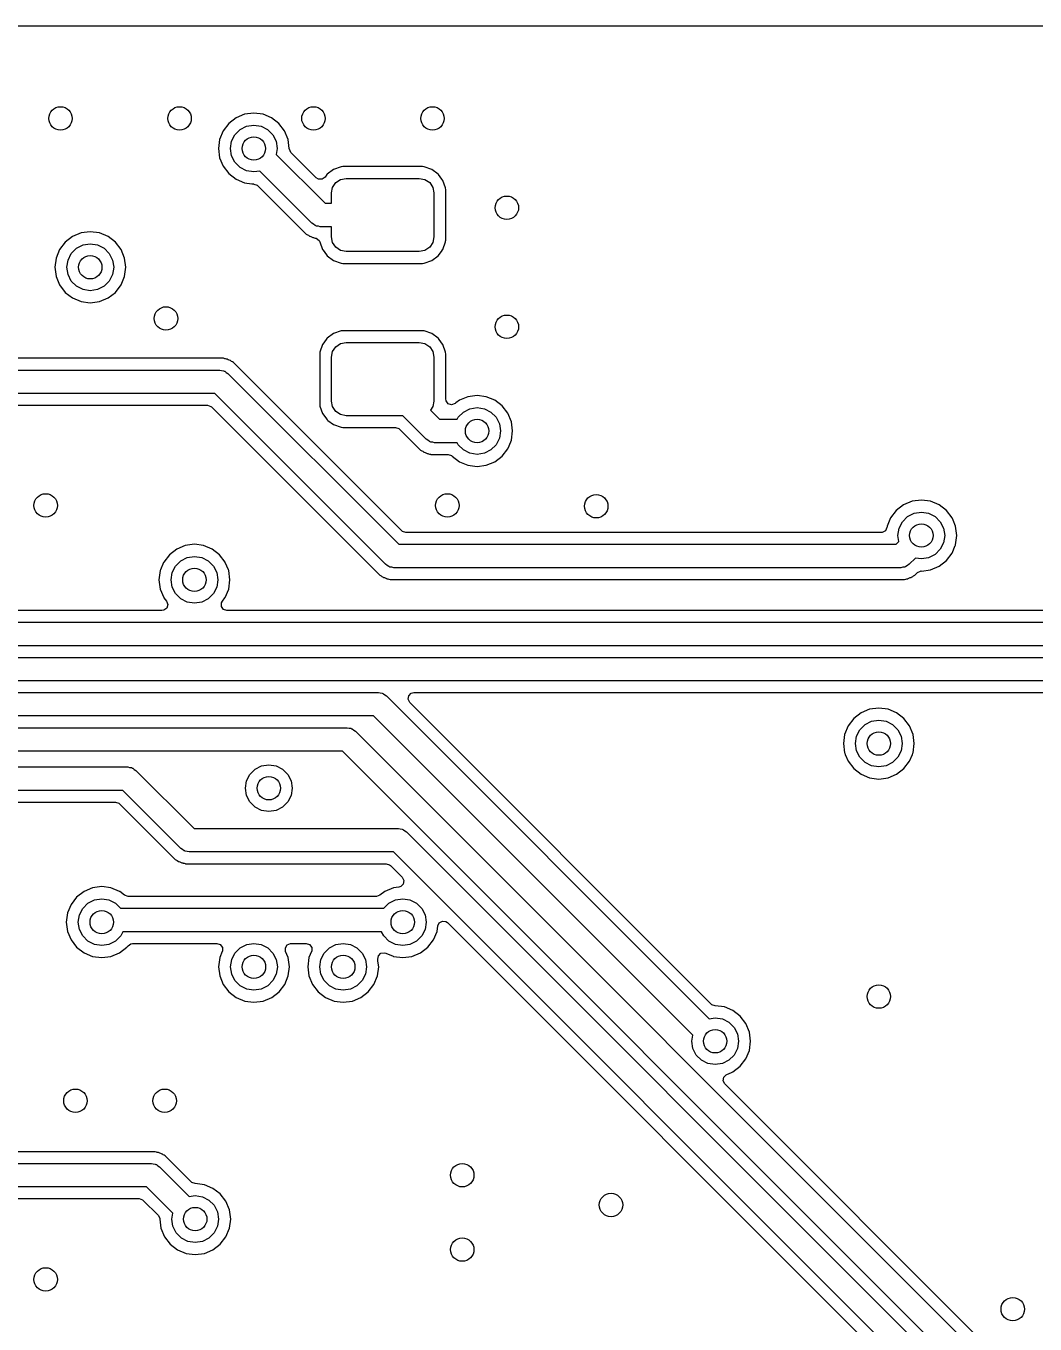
# Model space of a CAD drawing. Extents: x 3.91 to 7.47, y -4.88 to -2.92.
# Drawn here: x 6.375 to 7.054, y -3.788 to -2.915 of the extents above; entities that cross this region are included whole.
import ezdxf

# ---------------------------------------------------------------- set-up
doc = ezdxf.new("R2010")
doc.units = 0
doc.header["$MEASUREMENT"] = 0
doc.layers.add('BLACK', color=7, linetype='CONTINUOUS')

msp = doc.modelspace()

# ---------------------------------------------------------------- linework, layer by layer
at = {"layer": 'BLACK', "linetype": 'CONTINUOUS'}
for p, q in [((3.91047, -2.91541), (7.46688, -2.91541)), ((6.51173, -2.98089), (6.50795, -2.98583)), ((6.51667, -2.9771), (6.51173, -2.98089)), ((6.52242, -2.97472), (6.51667, -2.9771)), ((6.5286, -2.97391), (6.52242, -2.97472)), ((6.52373, -2.98278), (6.5286, -2.98201)), ((6.53477, -2.97472), (6.5286, -2.97391)), ((6.5286, -2.98201), (6.53346, -2.98278)), ((6.54052, -2.9771), (6.53477, -2.97472)), ((6.54546, -2.98089), (6.54052, -2.9771)), ((6.54925, -2.98583), (6.54546, -2.98089)), ((6.50795, -2.98583), (6.50556, -2.99158)), ((6.51362, -2.99289), (6.51586, -2.9885)), ((6.51586, -2.9885), (6.51934, -2.98501)), ((6.51934, -2.98501), (6.52373, -2.98278)), ((6.53346, -2.98278), (6.53785, -2.98501)), ((6.53785, -2.98501), (6.54134, -2.9885)), ((6.54134, -2.9885), (6.54357, -2.99289)), ((6.55163, -2.99158), (6.54925, -2.98583)), ((6.50556, -2.99158), (6.50475, -2.99775)), ((6.50475, -2.99775), (6.50556, -3.00392)), ((6.51285, -2.99775), (6.51362, -2.99289)), ((6.51362, -3.00262), (6.51285, -2.99775)), ((6.54357, -2.99289), (6.54434, -2.99775)), ((6.54434, -2.99775), (6.54371, -3.00173)), ((6.55244, -2.99775), (6.55163, -2.99158)), ((6.55243, -2.99787), (6.55244, -2.99775)), ((6.55246, -2.99826), (6.55243, -2.99787)), ((6.55355, -3.00041), (6.55246, -2.99826)), ((6.50556, -3.00392), (6.50795, -3.00968)), ((6.51586, -3.00701), (6.51362, -3.00262)), ((6.51934, -3.01049), (6.51586, -3.00701)), ((6.54371, -3.00173), (6.5765, -3.03452)), ((6.57054, -3.0174), (6.55355, -3.00041)), ((6.50795, -3.00968), (6.51173, -3.01461)), ((6.51173, -3.01461), (6.51667, -3.0184)), ((6.52373, -3.01273), (6.51934, -3.01049)), ((6.5286, -3.0135), (6.52373, -3.01273)), ((6.53258, -3.01287), (6.5286, -3.0135)), ((6.56767, -3.04797), (6.53258, -3.01287)), ((6.57207, -3.01834), (6.57054, -3.0174)), ((6.57644, -3.01696), (6.57448, -3.01836)), ((6.57775, -3.01519), (6.57644, -3.01696)), ((6.57792, -3.01495), (6.57775, -3.01519)), ((6.57775, -3.01519), (6.57775, -3.01519)), ((6.58221, -3.01178), (6.57792, -3.01495)), ((6.58724, -3.01002), (6.58221, -3.01178)), ((6.58748, -3.00999), (6.58724, -3.01002)), ((6.58839, -3.00991), (6.58748, -3.00999)), ((6.58748, -3.00999), (6.58748, -3.00999)), ((6.58848, -3.0099), (6.58839, -3.00991)), ((6.58839, -3.00991), (6.58839, -3.00991)), ((6.64194, -3.0099), (6.58848, -3.0099)), ((6.64203, -3.00991), (6.64194, -3.0099)), ((6.64294, -3.00999), (6.64203, -3.00991)), ((6.64203, -3.00991), (6.64203, -3.00991)), ((6.64318, -3.01002), (6.64294, -3.00999)), ((6.64294, -3.00999), (6.64294, -3.00999)), ((6.64821, -3.01178), (6.64318, -3.01002)), ((6.6525, -3.01495), (6.64821, -3.01178)), ((6.65267, -3.01519), (6.6525, -3.01495)), ((6.65501, -3.01834), (6.65267, -3.01519)), ((6.51667, -3.0184), (6.52242, -3.02079)), ((6.52242, -3.02079), (6.52723, -3.02142)), ((6.52723, -3.02142), (6.52834, -3.02157)), ((6.52834, -3.02157), (6.5286, -3.0216)), ((6.5286, -3.0216), (6.5286, -3.0216)), ((6.5286, -3.0216), (6.53079, -3.02231)), ((6.53079, -3.02231), (6.53125, -3.02271)), ((6.53125, -3.02271), (6.56386, -3.05531)), ((6.57448, -3.01836), (6.57207, -3.01834)), ((6.58076, -3.02763), (6.58151, -3.02387)), ((6.58151, -3.02387), (6.58364, -3.02068)), ((6.58364, -3.02068), (6.58684, -3.01854)), ((6.58684, -3.01854), (6.5906, -3.01779)), ((6.5906, -3.01779), (6.63982, -3.01779)), ((6.63982, -3.01779), (6.64358, -3.01854)), ((6.64358, -3.01854), (6.64678, -3.02068)), ((6.64678, -3.02068), (6.64891, -3.02387)), ((6.64891, -3.02387), (6.64966, -3.02763)), ((6.65567, -3.01924), (6.65501, -3.01834)), ((6.65744, -3.02427), (6.65567, -3.01924)), ((6.65755, -3.02552), (6.65744, -3.02427)), ((6.65755, -3.05928), (6.65755, -3.02552)), ((6.5765, -3.03452), (6.58076, -3.03452)), ((6.58076, -3.03452), (6.58076, -3.02763)), ((6.64966, -3.02763), (6.64966, -3.05716)), ((6.56879, -3.04867), (6.56767, -3.04797)), ((6.56981, -3.04949), (6.56879, -3.04867)), ((6.57026, -3.04959), (6.56981, -3.04949)), ((6.57064, -3.04983), (6.57026, -3.04959)), ((6.57195, -3.04998), (6.57064, -3.04983)), ((6.57323, -3.05027), (6.57195, -3.04998)), ((6.58076, -3.05027), (6.57323, -3.05027)), ((6.58076, -3.05716), (6.58076, -3.05027)), ((6.40181, -3.06066), (6.39802, -3.06559)), ((6.40675, -3.05687), (6.40181, -3.06066)), ((6.4125, -3.05448), (6.40675, -3.05687)), ((6.41867, -3.05367), (6.4125, -3.05448)), ((6.42485, -3.05448), (6.41867, -3.05367)), ((6.4306, -3.05687), (6.42485, -3.05448)), ((6.43554, -3.06066), (6.4306, -3.05687)), ((6.43933, -3.06559), (6.43554, -3.06066)), ((6.56386, -3.05531), (6.5647, -3.05575)), ((6.5647, -3.05575), (6.56523, -3.05606)), ((6.56523, -3.05606), (6.56599, -3.05662)), ((6.56599, -3.05662), (6.56629, -3.05672)), ((6.56629, -3.05672), (6.56629, -3.05672)), ((6.56629, -3.05672), (6.5669, -3.05692)), ((6.5669, -3.05692), (6.56746, -3.05715)), ((6.56746, -3.05715), (6.56831, -3.05758)), ((6.56831, -3.05758), (6.56861, -3.05763)), ((6.56861, -3.05763), (6.56925, -3.05773)), ((6.56925, -3.05773), (6.56984, -3.05787)), ((6.56984, -3.05787), (6.57051, -3.05809)), ((6.57051, -3.05809), (6.57246, -3.05951)), ((6.57246, -3.05951), (6.57292, -3.06054)), ((6.57292, -3.06054), (6.57299, -3.06052)), ((6.57299, -3.06052), (6.57475, -3.06556)), ((6.58151, -3.06093), (6.58076, -3.05716)), ((6.58364, -3.06412), (6.58151, -3.06093)), ((6.64891, -3.06093), (6.64678, -3.06412)), ((6.64966, -3.05716), (6.64891, -3.06093)), ((6.65567, -3.06556), (6.65744, -3.06052)), ((6.65744, -3.06052), (6.65748, -3.06001)), ((6.65748, -3.06001), (6.65754, -3.05937)), ((6.65754, -3.05937), (6.65755, -3.05928)), ((6.65754, -3.05937), (6.65754, -3.05937)), ((6.39802, -3.06559), (6.39564, -3.07135)), ((6.4037, -3.07265), (6.40593, -3.06826)), ((6.40593, -3.06826), (6.40942, -3.06478)), ((6.40942, -3.06478), (6.41381, -3.06254)), ((6.41381, -3.06254), (6.41867, -3.06177)), ((6.41867, -3.06177), (6.42354, -3.06254)), ((6.42354, -3.06254), (6.42793, -3.06478)), ((6.42793, -3.06478), (6.43142, -3.06826)), ((6.43142, -3.06826), (6.43365, -3.07265)), ((6.44171, -3.07135), (6.43933, -3.06559)), ((6.57475, -3.06556), (6.57493, -3.06579)), ((6.57493, -3.06579), (6.57493, -3.06579)), ((6.57493, -3.06579), (6.57577, -3.06693)), ((6.57577, -3.06693), (6.57792, -3.06985)), ((6.58684, -3.06626), (6.58364, -3.06412)), ((6.5906, -3.067), (6.58684, -3.06626)), ((6.63982, -3.067), (6.5906, -3.067)), ((6.64358, -3.06626), (6.63982, -3.067)), ((6.64678, -3.06412), (6.64358, -3.06626)), ((6.6525, -3.06985), (6.65465, -3.06693)), ((6.65465, -3.06693), (6.6555, -3.06579)), ((6.6555, -3.06579), (6.65567, -3.06556)), ((6.6555, -3.06579), (6.6555, -3.06579)), ((6.39564, -3.07135), (6.39483, -3.07752)), ((6.39483, -3.07752), (6.39564, -3.08369)), ((6.40293, -3.07752), (6.4037, -3.07265)), ((6.4037, -3.08238), (6.40293, -3.07752)), ((6.43365, -3.07265), (6.43442, -3.07752)), ((6.43442, -3.07752), (6.43365, -3.08238)), ((6.44252, -3.07752), (6.44171, -3.07135)), ((6.44171, -3.08369), (6.44252, -3.07752)), ((6.57792, -3.06985), (6.58221, -3.07301)), ((6.58221, -3.07301), (6.58724, -3.07478)), ((6.58724, -3.07478), (6.58748, -3.0748)), ((6.58748, -3.0748), (6.58748, -3.0748)), ((6.58748, -3.0748), (6.58839, -3.07489)), ((6.58839, -3.07489), (6.58839, -3.07489)), ((6.58839, -3.07489), (6.58848, -3.0749)), ((6.58848, -3.0749), (6.64194, -3.0749)), ((6.64194, -3.0749), (6.64203, -3.07489)), ((6.64203, -3.07489), (6.64294, -3.0748)), ((6.64203, -3.07489), (6.64203, -3.07489)), ((6.64294, -3.0748), (6.64318, -3.07478)), ((6.64294, -3.0748), (6.64294, -3.0748)), ((6.64318, -3.07478), (6.64821, -3.07301)), ((6.64821, -3.07301), (6.6525, -3.06985)), ((6.39564, -3.08369), (6.39802, -3.08944)), ((6.40593, -3.08677), (6.4037, -3.08238)), ((6.40942, -3.09026), (6.40593, -3.08677)), ((6.43142, -3.08677), (6.42793, -3.09026)), ((6.43365, -3.08238), (6.43142, -3.08677)), ((6.43933, -3.08944), (6.44171, -3.08369)), ((6.39802, -3.08944), (6.40181, -3.09438)), ((6.40181, -3.09438), (6.40675, -3.09817)), ((6.41381, -3.09249), (6.40942, -3.09026)), ((6.41867, -3.09326), (6.41381, -3.09249)), ((6.42354, -3.09249), (6.41867, -3.09326)), ((6.42793, -3.09026), (6.42354, -3.09249)), ((6.4306, -3.09817), (6.43554, -3.09438)), ((6.43554, -3.09438), (6.43933, -3.08944)), ((6.40675, -3.09817), (6.4125, -3.10055)), ((6.4125, -3.10055), (6.41867, -3.10136)), ((6.41867, -3.10136), (6.42485, -3.10055)), ((6.42485, -3.10055), (6.4306, -3.09817)), ((6.58221, -3.12202), (6.57792, -3.12519)), ((6.58724, -3.12025), (6.58221, -3.12202)), ((6.58748, -3.12023), (6.58724, -3.12025)), ((6.58839, -3.12014), (6.58748, -3.12023)), ((6.58748, -3.12023), (6.58748, -3.12023)), ((6.58848, -3.12013), (6.58839, -3.12014)), ((6.58839, -3.12014), (6.58839, -3.12014)), ((6.64194, -3.12013), (6.58848, -3.12013)), ((6.64203, -3.12014), (6.64194, -3.12013)), ((6.64294, -3.12023), (6.64203, -3.12014)), ((6.64203, -3.12014), (6.64203, -3.12014)), ((6.64318, -3.12025), (6.64294, -3.12023)), ((6.64294, -3.12023), (6.64294, -3.12023)), ((6.64821, -3.12202), (6.64318, -3.12025)), ((6.6525, -3.12519), (6.64821, -3.12202)), ((6.57475, -3.12948), (6.57299, -3.13451)), ((6.57563, -3.12829), (6.57475, -3.12948)), ((6.57775, -3.12542), (6.57563, -3.12829)), ((6.57792, -3.12519), (6.57775, -3.12542)), ((6.58364, -3.13091), (6.58684, -3.12878)), ((6.58684, -3.12878), (6.5906, -3.12803)), ((6.5906, -3.12803), (6.63982, -3.12803)), ((6.63982, -3.12803), (6.64358, -3.12878)), ((6.64358, -3.12878), (6.64678, -3.13091)), ((6.65267, -3.12542), (6.6525, -3.12519)), ((6.65479, -3.12829), (6.65267, -3.12542)), ((6.65567, -3.12948), (6.65479, -3.12829)), ((6.65744, -3.13451), (6.65567, -3.12948)), ((6.50813, -3.13871), (6.35798, -3.13871)), ((6.50904, -3.139), (6.50813, -3.13871)), ((6.50963, -3.13915), (6.50904, -3.139)), ((6.51027, -3.13925), (6.50963, -3.13915)), ((6.51057, -3.1393), (6.51027, -3.13925)), ((6.51027, -3.13925), (6.51027, -3.13925)), ((6.51142, -3.13973), (6.51057, -3.1393)), ((6.57288, -3.13559), (6.57287, -3.13575)), ((6.57287, -3.13575), (6.57287, -3.16952)), ((6.57296, -3.13475), (6.57288, -3.13559)), ((6.57299, -3.13451), (6.57296, -3.13475)), ((6.57296, -3.13475), (6.57296, -3.13475)), ((6.58076, -3.13787), (6.58151, -3.1341)), ((6.58076, -3.1674), (6.58076, -3.13787)), ((6.58151, -3.1341), (6.58364, -3.13091)), ((6.64678, -3.13091), (6.64891, -3.1341)), ((6.64891, -3.1341), (6.64966, -3.13787)), ((6.64966, -3.13787), (6.64966, -3.1674)), ((6.65746, -3.13475), (6.65744, -3.13451)), ((6.65754, -3.13559), (6.65746, -3.13475)), ((6.65746, -3.13475), (6.65746, -3.13475)), ((6.65755, -3.13575), (6.65754, -3.13559)), ((6.65755, -3.16602), (6.65755, -3.13575)), ((6.18341, -3.1466), (6.50565, -3.1466)), ((6.50565, -3.1466), (6.50693, -3.1469)), ((6.50693, -3.1469), (6.50824, -3.14705)), ((6.50824, -3.14705), (6.50862, -3.14729)), ((6.50862, -3.14729), (6.50906, -3.14739)), ((6.50906, -3.14739), (6.51009, -3.14821)), ((6.51009, -3.14821), (6.5112, -3.14891)), ((6.51198, -3.13996), (6.51142, -3.13973)), ((6.51288, -3.14025), (6.51198, -3.13996)), ((6.51313, -3.14043), (6.51288, -3.14025)), ((6.51365, -3.14081), (6.51313, -3.14043)), ((6.51417, -3.14113), (6.51365, -3.14081)), ((6.51502, -3.14156), (6.51417, -3.14113)), ((6.51591, -3.14245), (6.51502, -3.14156)), ((6.62808, -3.25462), (6.51591, -3.14245)), ((6.51591, -3.14245), (6.51591, -3.14245)), ((6.5112, -3.14891), (6.62595, -3.26366)), ((6.50238, -3.16235), (6.18014, -3.16235)), ((6.61712, -3.2771), (6.50238, -3.16235)), ((6.6725, -3.16448), (6.66675, -3.16687)), ((6.67867, -3.16367), (6.6725, -3.16448)), ((6.68485, -3.16448), (6.67867, -3.16367)), ((6.6906, -3.16687), (6.68485, -3.16448)), ((6.17765, -3.17025), (6.49749, -3.17025)), ((6.49749, -3.17025), (6.49978, -3.17099)), ((6.49978, -3.17099), (6.50025, -3.17139)), ((6.50025, -3.17139), (6.61242, -3.28356)), ((6.57287, -3.16952), (6.57288, -3.16961)), ((6.57288, -3.16961), (6.57288, -3.16961)), ((6.57288, -3.16961), (6.57296, -3.17045)), ((6.57296, -3.17045), (6.57299, -3.17076)), ((6.57299, -3.17076), (6.57475, -3.17579)), ((6.58151, -3.17117), (6.58076, -3.1674)), ((6.58364, -3.17436), (6.58151, -3.17117)), ((6.58684, -3.17649), (6.58364, -3.17436)), ((6.64891, -3.17117), (6.64729, -3.17358)), ((6.64729, -3.17358), (6.65335, -3.17964)), ((6.64966, -3.1674), (6.64891, -3.17117)), ((6.65778, -3.16732), (6.65755, -3.16602)), ((6.65924, -3.16923), (6.65778, -3.16732)), ((6.66155, -3.16992), (6.65924, -3.16923)), ((6.66382, -3.16911), (6.66155, -3.16992)), ((6.66436, -3.1687), (6.66382, -3.16911)), ((6.66675, -3.16687), (6.66436, -3.1687)), ((6.66942, -3.17478), (6.67381, -3.17254)), ((6.67381, -3.17254), (6.67867, -3.17177)), ((6.67867, -3.17177), (6.68354, -3.17254)), ((6.68354, -3.17254), (6.68793, -3.17478)), ((6.69554, -3.17066), (6.6906, -3.16687)), ((6.69933, -3.17559), (6.69554, -3.17066)), ((6.57475, -3.17579), (6.57493, -3.17603)), ((6.57493, -3.17603), (6.57493, -3.17603)), ((6.57493, -3.17603), (6.57745, -3.17944)), ((6.57745, -3.17944), (6.57792, -3.18008)), ((6.57792, -3.18008), (6.57816, -3.18025)), ((6.57816, -3.18025), (6.5784, -3.18044)), ((6.5784, -3.18044), (6.58221, -3.18325)), ((6.5906, -3.17724), (6.58684, -3.17649)), ((6.62868, -3.17724), (6.5906, -3.17724)), ((6.64452, -3.19308), (6.62868, -3.17724)), ((6.65335, -3.17964), (6.66523, -3.17964)), ((6.66523, -3.17964), (6.66593, -3.17826)), ((6.66593, -3.17826), (6.66942, -3.17478)), ((6.68793, -3.17478), (6.69142, -3.17826)), ((6.69142, -3.17826), (6.69365, -3.18265)), ((6.69365, -3.18265), (6.69442, -3.18752)), ((6.70171, -3.18135), (6.69933, -3.17559)), ((6.70252, -3.18752), (6.70171, -3.18135)), ((6.58221, -3.18325), (6.58724, -3.18502)), ((6.58724, -3.18502), (6.58748, -3.18504)), ((6.58748, -3.18504), (6.58748, -3.18504)), ((6.58748, -3.18504), (6.58839, -3.18513)), ((6.58839, -3.18513), (6.58839, -3.18513)), ((6.58839, -3.18513), (6.58848, -3.18513)), ((6.58848, -3.18513), (6.6238, -3.18513)), ((6.6238, -3.18513), (6.62609, -3.18588)), ((6.62609, -3.18588), (6.62655, -3.18628)), ((6.62655, -3.18628), (6.64071, -3.20043)), ((6.69442, -3.18752), (6.69365, -3.19238)), ((6.70171, -3.19369), (6.70252, -3.18752)), ((6.64071, -3.20043), (6.64155, -3.20086)), ((6.64564, -3.19378), (6.64452, -3.19308)), ((6.64667, -3.19461), (6.64564, -3.19378)), ((6.64711, -3.19471), (6.64667, -3.19461)), ((6.64749, -3.19495), (6.64711, -3.19471)), ((6.6488, -3.1951), (6.64749, -3.19495)), ((6.65008, -3.19539), (6.6488, -3.1951)), ((6.66523, -3.19539), (6.65008, -3.19539)), ((6.66593, -3.19677), (6.66523, -3.19539)), ((6.66942, -3.20026), (6.66593, -3.19677)), ((6.67381, -3.20249), (6.66942, -3.20026)), ((6.68793, -3.20026), (6.68354, -3.20249)), ((6.69142, -3.19677), (6.68793, -3.20026)), ((6.69365, -3.19238), (6.69142, -3.19677)), ((6.69554, -3.20438), (6.69933, -3.19944)), ((6.69933, -3.19944), (6.70012, -3.19752)), ((6.70012, -3.19752), (6.70171, -3.19369)), ((6.64155, -3.20086), (6.64208, -3.20118)), ((6.64208, -3.20118), (6.64284, -3.20174)), ((6.64284, -3.20174), (6.64314, -3.20184)), ((6.64314, -3.20184), (6.64314, -3.20184)), ((6.64314, -3.20184), (6.64375, -3.20203)), ((6.64375, -3.20203), (6.64431, -3.20227)), ((6.64431, -3.20227), (6.64516, -3.2027)), ((6.64516, -3.2027), (6.64546, -3.20275)), ((6.64546, -3.20275), (6.6461, -3.20285)), ((6.6461, -3.20285), (6.64669, -3.20299)), ((6.64669, -3.20299), (6.6473, -3.20319)), ((6.6473, -3.20319), (6.6473, -3.20319)), ((6.6473, -3.20319), (6.64759, -3.20328)), ((6.64759, -3.20328), (6.64885, -3.20328)), ((6.64885, -3.20328), (6.64885, -3.20328)), ((6.64885, -3.20328), (6.65915, -3.20328)), ((6.65915, -3.20328), (6.66144, -3.20403)), ((6.66144, -3.20403), (6.66174, -3.20428)), ((6.66174, -3.20428), (6.66181, -3.20438)), ((6.66181, -3.20438), (6.66675, -3.20817)), ((6.66675, -3.20817), (6.6725, -3.21055)), ((6.67867, -3.20326), (6.67381, -3.20249)), ((6.68354, -3.20249), (6.67867, -3.20326)), ((6.68485, -3.21055), (6.6906, -3.20817)), ((6.6906, -3.20817), (6.69554, -3.20438)), ((6.6725, -3.21055), (6.67867, -3.21136)), ((6.67867, -3.21136), (6.68485, -3.21055)), ((6.97109, -3.23472), (6.96533, -3.2371)), ((6.97726, -3.23391), (6.97109, -3.23472)), ((6.98343, -3.23472), (6.97726, -3.23391)), ((6.98918, -3.2371), (6.98343, -3.23472)), ((6.9604, -3.24089), (6.95661, -3.24583)), ((6.96533, -3.2371), (6.9604, -3.24089)), ((6.968, -3.24501), (6.97239, -3.24278)), ((6.97239, -3.24278), (6.97726, -3.242)), ((6.97726, -3.242), (6.98212, -3.24278)), ((6.98212, -3.24278), (6.98651, -3.24501)), ((6.99412, -3.24089), (6.98918, -3.2371)), ((6.99791, -3.24583), (6.99412, -3.24089)), ((6.95412, -3.25238), (6.95308, -3.25455)), ((6.95419, -3.25183), (6.95412, -3.25238)), ((6.95422, -3.25158), (6.95419, -3.25183)), ((6.95661, -3.24583), (6.95422, -3.25158)), ((6.96151, -3.25775), (6.96228, -3.25289)), ((6.96228, -3.25289), (6.96452, -3.2485)), ((6.96452, -3.2485), (6.968, -3.24501)), ((6.98651, -3.24501), (6.99, -3.2485)), ((6.99, -3.2485), (6.99223, -3.25289)), ((6.99223, -3.25289), (6.99301, -3.25775)), ((6.99861, -3.24752), (6.99791, -3.24583)), ((7.00029, -3.25158), (6.99861, -3.24752)), ((7.0011, -3.25775), (7.00029, -3.25158)), ((6.62855, -3.25502), (6.62808, -3.25462)), ((6.63084, -3.25576), (6.62855, -3.25502)), ((6.95026, -3.25576), (6.63084, -3.25576)), ((6.95097, -3.2557), (6.95026, -3.25576)), ((6.95308, -3.25455), (6.95097, -3.2557)), ((6.96214, -3.26173), (6.96151, -3.25775)), ((6.99301, -3.25775), (6.99223, -3.26262)), ((7.00029, -3.26392), (7.0011, -3.25775)), ((6.47675, -3.26687), (6.47181, -3.27066)), ((6.4825, -3.26448), (6.47675, -3.26687)), ((6.48867, -3.26367), (6.4825, -3.26448)), ((6.49485, -3.26448), (6.48867, -3.26367)), ((6.5006, -3.26687), (6.49485, -3.26448)), ((6.50554, -3.27066), (6.5006, -3.26687)), ((6.62595, -3.26366), (6.96022, -3.26366)), ((6.96022, -3.26366), (6.96214, -3.26173)), ((6.99, -3.26701), (6.98651, -3.27049)), ((6.99223, -3.26262), (6.99, -3.26701)), ((6.99412, -3.27461), (6.99791, -3.26968)), ((6.99791, -3.26968), (7.00006, -3.26448)), ((7.00006, -3.26448), (7.00019, -3.26416)), ((7.00019, -3.26416), (7.00029, -3.26392)), ((6.46793, -3.27583), (6.46586, -3.28082)), ((6.46802, -3.27559), (6.46793, -3.27583)), ((6.47181, -3.27066), (6.46802, -3.27559)), ((6.4737, -3.28265), (6.47593, -3.27826)), ((6.47593, -3.27826), (6.47942, -3.27478)), ((6.47942, -3.27478), (6.48381, -3.27254)), ((6.48381, -3.27254), (6.48867, -3.27177)), ((6.48867, -3.27177), (6.49354, -3.27254)), ((6.49354, -3.27254), (6.49793, -3.27478)), ((6.49793, -3.27478), (6.50142, -3.27826)), ((6.50142, -3.27826), (6.50365, -3.28265)), ((6.50933, -3.27559), (6.50554, -3.27066)), ((6.50942, -3.27583), (6.50933, -3.27559)), ((6.51149, -3.28082), (6.50942, -3.27583)), ((6.61824, -3.2778), (6.61712, -3.2771)), ((6.61926, -3.27862), (6.61824, -3.2778)), ((6.6197, -3.27872), (6.61926, -3.27862)), ((6.62009, -3.27896), (6.6197, -3.27872)), ((6.62139, -3.27911), (6.62009, -3.27896)), ((6.62268, -3.27941), (6.62139, -3.27911)), ((6.96476, -3.27911), (6.96348, -3.27941)), ((6.96607, -3.27897), (6.96476, -3.27911)), ((6.96645, -3.27873), (6.96607, -3.27897)), ((6.96689, -3.27863), (6.96645, -3.27873)), ((6.96792, -3.27781), (6.96689, -3.27863)), ((6.96904, -3.27711), (6.96792, -3.27781)), ((6.97328, -3.27287), (6.96904, -3.27711)), ((6.97726, -3.2735), (6.97328, -3.27287)), ((6.98212, -3.27273), (6.97726, -3.2735)), ((6.98651, -3.27049), (6.98212, -3.27273)), ((6.98343, -3.28079), (6.98918, -3.2784)), ((6.98918, -3.2784), (6.99412, -3.27461)), ((6.46564, -3.28135), (6.46483, -3.28752)), ((6.46483, -3.28752), (6.46564, -3.29369)), ((6.46586, -3.28082), (6.46564, -3.28135)), ((6.47293, -3.28752), (6.4737, -3.28265)), ((6.4737, -3.29238), (6.47293, -3.28752)), ((6.50365, -3.28265), (6.50442, -3.28752)), ((6.50442, -3.28752), (6.50365, -3.29238)), ((6.51171, -3.28135), (6.51149, -3.28082)), ((6.51252, -3.28752), (6.51171, -3.28135)), ((6.51171, -3.29369), (6.51252, -3.28752)), ((6.61242, -3.28356), (6.61242, -3.28356)), ((6.61242, -3.28356), (6.61331, -3.28445)), ((6.61331, -3.28445), (6.61415, -3.28488)), ((6.61415, -3.28488), (6.61467, -3.2852)), ((6.61467, -3.2852), (6.61544, -3.28576)), ((6.61544, -3.28576), (6.61573, -3.28585)), ((6.61573, -3.28585), (6.61635, -3.28605)), ((6.61635, -3.28605), (6.61691, -3.28628)), ((6.61691, -3.28628), (6.61776, -3.28672)), ((6.61776, -3.28672), (6.61806, -3.28676)), ((6.61806, -3.28676), (6.61806, -3.28676)), ((6.61806, -3.28676), (6.6187, -3.28686)), ((6.6187, -3.28686), (6.61929, -3.28701)), ((6.61929, -3.28701), (6.62019, -3.2873)), ((6.62019, -3.2873), (6.96598, -3.2873)), ((6.96348, -3.27941), (6.62268, -3.27941)), ((6.96598, -3.2873), (6.96688, -3.28701)), ((6.96688, -3.28701), (6.96747, -3.28686)), ((6.96747, -3.28686), (6.96811, -3.28676)), ((6.96811, -3.28676), (6.96841, -3.28672)), ((6.96811, -3.28676), (6.96811, -3.28676)), ((6.96841, -3.28672), (6.96926, -3.28628)), ((6.96926, -3.28628), (6.96982, -3.28605)), ((6.96982, -3.28605), (6.97043, -3.28585)), ((6.97043, -3.28585), (6.97073, -3.28576)), ((6.97073, -3.28576), (6.97149, -3.2852)), ((6.97149, -3.2852), (6.97202, -3.28488)), ((6.97202, -3.28488), (6.97286, -3.28445)), ((6.97286, -3.28445), (6.97375, -3.28356)), ((6.97375, -3.28356), (6.9746, -3.28271)), ((6.97375, -3.28356), (6.97375, -3.28356)), ((6.9746, -3.28271), (6.97675, -3.28161)), ((6.97675, -3.28161), (6.97714, -3.28158)), ((6.97714, -3.28158), (6.97726, -3.2816)), ((6.97726, -3.2816), (6.98343, -3.28079)), ((6.46564, -3.29369), (6.46802, -3.29944)), ((6.47593, -3.29677), (6.4737, -3.29238)), ((6.50365, -3.29238), (6.50142, -3.29677)), ((6.50933, -3.29944), (6.51171, -3.29369)), ((6.46802, -3.29944), (6.46818, -3.29964)), ((6.46818, -3.29964), (6.46989, -3.30188)), ((6.46989, -3.30188), (6.4707, -3.30415)), ((6.4707, -3.30415), (6.47001, -3.30646)), ((6.47942, -3.30026), (6.47593, -3.29677)), ((6.48381, -3.30249), (6.47942, -3.30026)), ((6.48867, -3.30326), (6.48381, -3.30249)), ((6.49354, -3.30249), (6.48867, -3.30326)), ((6.49793, -3.30026), (6.49354, -3.30249)), ((6.50142, -3.29677), (6.49793, -3.30026)), ((6.50684, -3.30304), (6.50746, -3.30188)), ((6.50684, -3.30545), (6.50684, -3.30304)), ((6.50746, -3.30188), (6.50917, -3.29964)), ((6.50917, -3.29964), (6.50933, -3.29944)), ((6.4668, -3.30815), (6.00322, -3.30815)), ((6.4681, -3.30792), (6.4668, -3.30815)), ((6.47001, -3.30646), (6.4681, -3.30792)), ((6.50826, -3.3074), (6.50684, -3.30545)), ((6.51055, -3.30815), (6.50826, -3.3074)), ((7.10757, -3.30815), (6.51055, -3.30815)), ((5.99833, -3.31604), (7.10509, -3.31604)), ((5.74194, -3.33964), (7.06985, -3.33964)), ((7.10181, -3.33179), (5.99506, -3.33179)), ((7.06657, -3.35539), (5.73866, -3.35539)), ((5.98507, -3.36325), (6.61229, -3.36325)), ((6.61229, -3.36325), (6.61357, -3.36354)), ((6.61357, -3.36354), (6.61488, -3.36369)), ((6.61488, -3.36369), (6.61526, -3.36393)), ((6.61526, -3.36393), (6.61571, -3.36403)), ((6.61571, -3.36403), (6.61673, -3.36485)), ((6.61673, -3.36485), (6.61785, -3.36555)), ((6.61785, -3.36555), (6.83469, -3.5824)), ((6.6323, -3.36779), (6.63268, -3.36541)), ((6.63268, -3.36541), (6.63438, -3.36371)), ((6.63438, -3.36371), (6.63615, -3.36328)), ((6.63615, -3.36328), (7.06169, -3.36328)), ((6.6334, -3.36994), (6.6323, -3.36779)), ((6.83602, -3.57256), (6.6334, -3.36994)), ((6.9425, -3.37448), (6.93675, -3.37687)), ((6.94867, -3.37367), (6.9425, -3.37448)), ((6.95485, -3.37448), (6.94867, -3.37367)), ((6.9606, -3.37687), (6.95485, -3.37448)), ((6.60902, -3.37899), (5.98833, -3.37899)), ((6.82356, -3.59353), (6.60902, -3.37899)), ((6.93181, -3.38066), (6.92802, -3.38559)), ((6.93675, -3.37687), (6.93181, -3.38066)), ((6.93942, -3.38478), (6.94381, -3.38254)), ((6.94381, -3.38254), (6.94867, -3.38177)), ((6.94867, -3.38177), (6.95354, -3.38254)), ((6.95354, -3.38254), (6.95793, -3.38478)), ((6.96554, -3.38066), (6.9606, -3.37687)), ((6.96933, -3.38559), (6.96554, -3.38066)), ((6.01147, -3.38685), (6.59138, -3.38685)), ((6.59138, -3.38685), (6.59266, -3.38714)), ((6.59266, -3.38714), (6.59397, -3.38729)), ((6.59397, -3.38729), (6.59435, -3.38753)), ((6.59435, -3.38753), (6.59479, -3.38763)), ((6.59479, -3.38763), (6.59582, -3.38846)), ((6.59582, -3.38846), (6.59693, -3.38916)), ((6.59693, -3.38916), (7.03739, -3.82961)), ((6.92564, -3.39135), (6.92483, -3.39752)), ((6.92802, -3.38559), (6.92564, -3.39135)), ((6.9337, -3.39265), (6.93593, -3.38826)), ((6.93593, -3.38826), (6.93942, -3.38478)), ((6.95793, -3.38478), (6.96142, -3.38826)), ((6.96142, -3.38826), (6.96365, -3.39265)), ((6.97171, -3.39135), (6.96933, -3.38559)), ((6.97252, -3.39752), (6.97171, -3.39135)), ((6.92483, -3.39752), (6.92564, -3.40369)), ((6.93293, -3.39752), (6.9337, -3.39265)), ((6.9337, -3.40238), (6.93293, -3.39752)), ((6.96365, -3.39265), (6.96442, -3.39752)), ((6.96442, -3.39752), (6.96365, -3.40238)), ((6.97171, -3.40369), (6.97252, -3.39752)), ((6.5881, -3.4026), (6.01473, -3.4026)), ((7.02394, -3.83843), (6.5881, -3.4026)), ((6.92564, -3.40369), (6.92574, -3.40392)), ((6.92574, -3.40392), (6.9261, -3.4048)), ((6.9261, -3.4048), (6.92802, -3.40944)), ((6.92802, -3.40944), (6.93181, -3.41438)), ((6.93593, -3.40677), (6.9337, -3.40238)), ((6.93942, -3.41026), (6.93593, -3.40677)), ((6.96142, -3.40677), (6.95793, -3.41026)), ((6.96365, -3.40238), (6.96142, -3.40677)), ((6.96554, -3.41438), (6.96933, -3.40944)), ((6.96933, -3.40944), (6.97125, -3.4048)), ((6.97125, -3.4048), (6.97161, -3.40392)), ((6.97161, -3.40392), (6.97171, -3.40369)), ((6.02647, -3.41326), (6.44381, -3.41326)), ((6.44381, -3.41326), (6.44509, -3.41356)), ((6.44509, -3.41356), (6.4464, -3.41371)), ((6.4464, -3.41371), (6.44678, -3.41395)), ((6.44678, -3.41395), (6.44722, -3.41405)), ((6.44722, -3.41405), (6.44825, -3.41487)), ((6.44825, -3.41487), (6.44936, -3.41557)), ((6.44936, -3.41557), (6.48839, -3.4546)), ((6.5237, -3.42265), (6.52593, -3.41826)), ((6.52593, -3.41826), (6.52942, -3.41478)), ((6.52942, -3.41478), (6.53381, -3.41254)), ((6.53381, -3.41254), (6.53867, -3.41177)), ((6.53867, -3.41177), (6.54354, -3.41254)), ((6.54354, -3.41254), (6.54793, -3.41478)), ((6.54793, -3.41478), (6.55142, -3.41826)), ((6.55142, -3.41826), (6.55365, -3.42265)), ((6.93181, -3.41438), (6.93675, -3.41817)), ((6.93675, -3.41817), (6.9425, -3.42055)), ((6.94381, -3.41249), (6.93942, -3.41026)), ((6.94867, -3.41326), (6.94381, -3.41249)), ((6.95354, -3.41249), (6.94867, -3.41326)), ((6.95793, -3.41026), (6.95354, -3.41249)), ((6.95485, -3.42055), (6.9606, -3.41817)), ((6.9606, -3.41817), (6.96554, -3.41438)), ((6.52293, -3.42752), (6.5237, -3.42265)), ((6.55365, -3.42265), (6.55442, -3.42752)), ((6.9425, -3.42055), (6.94867, -3.42136)), ((6.94867, -3.42136), (6.95485, -3.42055)), ((6.44053, -3.42901), (6.02973, -3.42901)), ((6.47956, -3.46805), (6.44053, -3.42901)), ((6.5237, -3.43238), (6.52293, -3.42752)), ((6.52593, -3.43677), (6.5237, -3.43238)), ((6.55365, -3.43238), (6.55142, -3.43677)), ((6.55442, -3.42752), (6.55365, -3.43238)), ((6.03462, -3.43691), (6.43565, -3.43691)), ((6.43565, -3.43691), (6.43794, -3.43765)), ((6.43794, -3.43765), (6.4384, -3.43805)), ((6.4384, -3.43805), (6.45541, -3.45506)), ((6.52942, -3.44026), (6.52593, -3.43677)), ((6.53381, -3.44249), (6.52942, -3.44026)), ((6.53867, -3.44326), (6.53381, -3.44249)), ((6.54354, -3.44249), (6.53867, -3.44326)), ((6.54793, -3.44026), (6.54354, -3.44249)), ((6.55142, -3.43677), (6.54793, -3.44026)), ((6.45541, -3.45506), (6.47575, -3.47539)), ((6.48839, -3.4546), (6.62575, -3.4546)), ((6.62575, -3.4546), (6.62704, -3.4549)), ((6.62704, -3.4549), (6.62834, -3.45505)), ((6.62834, -3.45505), (6.62873, -3.45529)), ((6.62873, -3.45529), (6.62917, -3.45539)), ((6.62917, -3.45539), (6.63019, -3.45621)), ((6.63019, -3.45621), (6.63131, -3.45691)), ((6.63131, -3.45691), (6.99722, -3.82282)), ((6.48068, -3.46875), (6.47956, -3.46805)), ((6.4817, -3.46957), (6.48068, -3.46875)), ((6.48215, -3.46967), (6.4817, -3.46957)), ((6.48253, -3.46991), (6.48215, -3.46967)), ((6.48384, -3.47006), (6.48253, -3.46991)), ((6.48512, -3.47035), (6.48384, -3.47006)), ((6.62248, -3.47035), (6.48512, -3.47035)), ((6.98377, -3.83164), (6.62248, -3.47035)), ((6.47575, -3.47539), (6.47659, -3.47582)), ((6.47659, -3.47582), (6.47712, -3.47614)), ((6.47712, -3.47614), (6.47788, -3.4767)), ((6.47788, -3.4767), (6.47818, -3.4768)), ((6.47818, -3.4768), (6.47818, -3.4768)), ((6.47818, -3.4768), (6.47879, -3.477)), ((6.47879, -3.477), (6.47935, -3.47723)), ((6.47935, -3.47723), (6.4802, -3.47766)), ((6.4802, -3.47766), (6.48089, -3.47777)), ((6.48089, -3.47777), (6.48114, -3.47781)), ((6.48114, -3.47781), (6.48173, -3.47795)), ((6.48173, -3.47795), (6.48234, -3.47815)), ((6.48234, -3.47815), (6.48234, -3.47815)), ((6.48234, -3.47815), (6.48263, -3.47825)), ((6.48263, -3.47825), (6.48389, -3.47825)), ((6.48389, -3.47825), (6.48389, -3.47825)), ((6.48389, -3.47825), (6.61759, -3.47825)), ((6.61759, -3.47825), (6.61989, -3.47899)), ((6.61989, -3.47899), (6.62035, -3.47939)), ((6.62035, -3.47939), (6.62835, -3.48739)), ((6.62835, -3.48739), (6.62945, -3.48954)), ((6.41445, -3.49687), (6.40951, -3.50066)), ((6.4202, -3.49448), (6.41445, -3.49687)), ((6.42637, -3.49367), (6.4202, -3.49448)), ((6.43254, -3.49448), (6.42637, -3.49367)), ((6.43829, -3.49687), (6.43254, -3.49448)), ((6.4385, -3.49702), (6.43829, -3.49687)), ((6.44168, -3.49947), (6.4385, -3.49702)), ((6.61655, -3.49702), (6.61336, -3.49947)), ((6.61675, -3.49687), (6.61655, -3.49702)), ((6.6225, -3.49448), (6.61675, -3.49687)), ((6.62611, -3.49401), (6.6225, -3.49448)), ((6.62737, -3.49362), (6.62611, -3.49401)), ((6.62907, -3.49191), (6.62737, -3.49362)), ((6.62945, -3.48954), (6.62907, -3.49191)), ((6.40572, -3.50559), (6.40334, -3.51135)), ((6.40951, -3.50066), (6.40572, -3.50559)), ((6.41363, -3.50826), (6.41712, -3.50478)), ((6.41712, -3.50478), (6.42151, -3.50254)), ((6.42151, -3.50254), (6.42637, -3.50177)), ((6.42637, -3.50177), (6.43124, -3.50254)), ((6.43124, -3.50254), (6.43563, -3.50478)), ((6.43563, -3.50478), (6.43902, -3.50817)), ((6.44406, -3.50027), (6.44168, -3.49947)), ((6.61099, -3.50027), (6.44406, -3.50027)), ((6.61336, -3.49947), (6.61099, -3.50027)), ((6.61603, -3.50817), (6.61942, -3.50478)), ((6.61942, -3.50478), (6.62381, -3.50254)), ((6.62381, -3.50254), (6.62867, -3.50177)), ((6.62867, -3.50177), (6.63354, -3.50254)), ((6.63354, -3.50254), (6.63793, -3.50478)), ((6.63793, -3.50478), (6.64142, -3.50826)), ((6.40334, -3.51135), (6.40253, -3.51752)), ((6.41062, -3.51752), (6.41139, -3.51265)), ((6.41139, -3.51265), (6.41363, -3.50826)), ((6.43902, -3.50817), (6.61603, -3.50817)), ((6.64142, -3.50826), (6.64365, -3.51265)), ((6.64365, -3.51265), (6.64442, -3.51752)), ((6.40253, -3.51752), (6.40334, -3.52369)), ((6.41139, -3.52238), (6.41062, -3.51752)), ((6.41363, -3.52677), (6.41139, -3.52238)), ((6.64365, -3.52238), (6.64142, -3.52677)), ((6.64442, -3.51752), (6.64365, -3.52238)), ((6.65171, -3.52369), (6.65218, -3.52009)), ((6.65218, -3.52009), (6.65322, -3.51791)), ((6.65322, -3.51791), (6.65534, -3.51676)), ((6.65534, -3.51676), (6.65772, -3.51708)), ((6.65772, -3.51708), (6.6588, -3.51784)), ((6.6588, -3.51784), (6.97473, -3.83377)), ((6.40334, -3.52369), (6.40572, -3.52944)), ((6.40572, -3.52944), (6.40951, -3.53438)), ((6.41712, -3.53026), (6.41363, -3.52677)), ((6.42151, -3.53249), (6.41712, -3.53026)), ((6.43563, -3.53026), (6.43124, -3.53249)), ((6.43911, -3.52677), (6.43563, -3.53026)), ((6.44057, -3.52391), (6.43911, -3.52677)), ((6.61448, -3.52391), (6.44057, -3.52391)), ((6.44404, -3.53333), (6.44602, -3.53197)), ((6.44602, -3.53197), (6.44713, -3.53181)), ((6.44713, -3.53181), (6.50376, -3.53181)), ((6.50376, -3.53181), (6.50605, -3.53255)), ((6.52381, -3.53254), (6.52867, -3.53177)), ((6.52867, -3.53177), (6.53354, -3.53254)), ((6.55106, -3.53274), (6.55328, -3.53182)), ((6.55328, -3.53182), (6.55359, -3.53181)), ((6.55359, -3.53181), (6.56376, -3.53181)), ((6.56376, -3.53181), (6.56605, -3.53255)), ((6.58381, -3.53254), (6.58867, -3.53177)), ((6.58867, -3.53177), (6.59354, -3.53254)), ((6.61593, -3.52677), (6.61448, -3.52391)), ((6.61942, -3.53026), (6.61593, -3.52677)), ((6.62381, -3.53249), (6.61942, -3.53026)), ((6.63793, -3.53026), (6.63354, -3.53249)), ((6.64142, -3.52677), (6.63793, -3.53026)), ((6.64554, -3.53438), (6.64933, -3.52944)), ((6.64933, -3.52944), (6.65171, -3.52369)), ((6.40951, -3.53438), (6.41445, -3.53817)), ((6.41445, -3.53817), (6.4202, -3.54055)), ((6.4202, -3.54055), (6.42637, -3.54136)), ((6.42637, -3.53326), (6.42151, -3.53249)), ((6.43124, -3.53249), (6.42637, -3.53326)), ((6.42637, -3.54136), (6.43254, -3.54055)), ((6.43254, -3.54055), (6.43829, -3.53817)), ((6.43829, -3.53817), (6.44323, -3.53438)), ((6.44323, -3.53438), (6.44404, -3.53333)), ((6.50736, -3.5372), (6.50564, -3.54135)), ((6.50605, -3.53255), (6.50747, -3.5345)), ((6.50747, -3.53691), (6.50736, -3.5372)), ((6.50747, -3.5345), (6.50747, -3.53691)), ((6.5137, -3.54265), (6.51593, -3.53826)), ((6.51593, -3.53826), (6.51942, -3.53478)), ((6.51942, -3.53478), (6.52381, -3.53254)), ((6.53354, -3.53254), (6.53793, -3.53478)), ((6.53793, -3.53478), (6.54142, -3.53826)), ((6.54142, -3.53826), (6.54365, -3.54265)), ((6.5498, -3.5348), (6.55106, -3.53274)), ((6.54999, -3.5372), (6.5498, -3.5348)), ((6.55171, -3.54135), (6.54999, -3.5372)), ((6.56736, -3.5372), (6.56564, -3.54135)), ((6.56605, -3.53255), (6.56747, -3.5345)), ((6.56747, -3.53691), (6.56736, -3.5372)), ((6.56747, -3.5345), (6.56747, -3.53691)), ((6.5737, -3.54265), (6.57593, -3.53826)), ((6.57593, -3.53826), (6.57942, -3.53478)), ((6.57942, -3.53478), (6.58381, -3.53254)), ((6.59354, -3.53254), (6.59793, -3.53478)), ((6.59793, -3.53478), (6.60142, -3.53826)), ((6.60142, -3.53826), (6.60365, -3.54265)), ((6.61186, -3.54247), (6.61229, -3.5401)), ((6.61229, -3.5401), (6.61404, -3.53844)), ((6.61404, -3.53844), (6.61643, -3.53813)), ((6.61643, -3.53813), (6.61721, -3.53836)), ((6.61721, -3.53836), (6.62227, -3.54045)), ((6.62227, -3.54045), (6.62227, -3.54045)), ((6.62227, -3.54045), (6.6225, -3.54055)), ((6.6225, -3.54055), (6.62867, -3.54136)), ((6.62867, -3.53326), (6.62381, -3.53249)), ((6.63354, -3.53249), (6.62867, -3.53326)), ((6.62867, -3.54136), (6.63485, -3.54055)), ((6.63485, -3.54055), (6.6406, -3.53817)), ((6.6406, -3.53817), (6.64554, -3.53438)), ((6.50564, -3.54135), (6.50483, -3.54752)), ((6.50483, -3.54752), (6.50564, -3.55369)), ((6.51293, -3.54752), (6.5137, -3.54265)), ((6.5137, -3.55238), (6.51293, -3.54752)), ((6.54365, -3.54265), (6.54442, -3.54752)), ((6.54442, -3.54752), (6.54365, -3.55238)), ((6.55252, -3.54752), (6.55171, -3.54135)), ((6.55171, -3.55369), (6.55252, -3.54752)), ((6.56564, -3.54135), (6.56483, -3.54752)), ((6.56483, -3.54752), (6.56564, -3.55369)), ((6.57293, -3.54752), (6.5737, -3.54265)), ((6.5737, -3.55238), (6.57293, -3.54752)), ((6.60365, -3.54265), (6.60442, -3.54752)), ((6.60442, -3.54752), (6.60365, -3.55238)), ((6.61171, -3.55369), (6.61252, -3.54752)), ((6.61202, -3.5437), (6.61186, -3.54247)), ((6.61252, -3.54752), (6.61202, -3.5437)), ((6.50564, -3.55369), (6.50802, -3.55944)), ((6.51593, -3.55677), (6.5137, -3.55238)), ((6.51942, -3.56026), (6.51593, -3.55677)), ((6.54142, -3.55677), (6.53793, -3.56026)), ((6.54365, -3.55238), (6.54142, -3.55677)), ((6.54933, -3.55944), (6.55171, -3.55369)), ((6.56564, -3.55369), (6.56802, -3.55944)), ((6.57593, -3.55677), (6.5737, -3.55238)), ((6.57942, -3.56026), (6.57593, -3.55677)), ((6.60142, -3.55677), (6.59793, -3.56026)), ((6.60365, -3.55238), (6.60142, -3.55677)), ((6.60933, -3.55944), (6.61171, -3.55369)), ((6.50802, -3.55944), (6.51181, -3.56438)), ((6.51181, -3.56438), (6.51675, -3.56817)), ((6.52381, -3.56249), (6.51942, -3.56026)), ((6.52867, -3.56326), (6.52381, -3.56249)), ((6.53354, -3.56249), (6.52867, -3.56326)), ((6.53793, -3.56026), (6.53354, -3.56249)), ((6.5406, -3.56817), (6.54554, -3.56438)), ((6.54554, -3.56438), (6.54933, -3.55944)), ((6.56802, -3.55944), (6.57181, -3.56438)), ((6.57181, -3.56438), (6.57675, -3.56817)), ((6.58381, -3.56249), (6.57942, -3.56026)), ((6.58867, -3.56326), (6.58381, -3.56249)), ((6.59354, -3.56249), (6.58867, -3.56326)), ((6.59793, -3.56026), (6.59354, -3.56249)), ((6.6006, -3.56817), (6.60554, -3.56438)), ((6.60554, -3.56438), (6.60933, -3.55944)), ((6.51675, -3.56817), (6.5225, -3.57055)), ((6.5225, -3.57055), (6.52867, -3.57136)), ((6.52867, -3.57136), (6.53485, -3.57055)), ((6.53485, -3.57055), (6.5406, -3.56817)), ((6.57675, -3.56817), (6.5825, -3.57055)), ((6.5825, -3.57055), (6.58867, -3.57136)), ((6.58867, -3.57136), (6.59485, -3.57055)), ((6.59485, -3.57055), (6.6006, -3.56817)), ((6.83648, -3.57296), (6.83602, -3.57256)), ((6.83867, -3.57367), (6.83648, -3.57296)), ((6.84485, -3.57448), (6.83867, -3.57367)), ((6.83867, -3.57367), (6.83867, -3.57367)), ((6.8506, -3.57687), (6.84485, -3.57448)), ((6.83469, -3.5824), (6.83867, -3.58177)), ((6.83867, -3.58177), (6.84354, -3.58254)), ((6.84354, -3.58254), (6.84793, -3.58478)), ((6.85554, -3.58066), (6.8506, -3.57687)), ((6.85933, -3.58559), (6.85554, -3.58066)), ((6.84793, -3.58478), (6.85142, -3.58826)), ((6.85142, -3.58826), (6.85365, -3.59265)), ((6.85365, -3.59265), (6.85442, -3.59752)), ((6.86171, -3.59135), (6.85933, -3.58559)), ((6.86252, -3.59752), (6.86171, -3.59135)), ((6.82293, -3.59752), (6.82356, -3.59353)), ((6.8237, -3.60238), (6.82293, -3.59752)), ((6.85442, -3.59752), (6.85365, -3.60238)), ((6.86171, -3.60369), (6.86252, -3.59752)), ((6.82593, -3.60677), (6.8237, -3.60238)), ((6.82942, -3.61026), (6.82593, -3.60677)), ((6.83381, -3.61249), (6.82942, -3.61026)), ((6.84793, -3.61026), (6.84354, -3.61249)), ((6.85142, -3.60677), (6.84793, -3.61026)), ((6.85365, -3.60238), (6.85142, -3.60677)), ((6.85554, -3.61438), (6.85933, -3.60944)), ((6.85933, -3.60944), (6.86171, -3.60369)), ((6.83867, -3.61326), (6.83381, -3.61249)), ((6.84354, -3.61249), (6.83867, -3.61326)), ((6.84645, -3.61989), (6.84955, -3.6186)), ((6.84955, -3.6186), (6.8506, -3.61817)), ((6.8506, -3.61817), (6.85554, -3.61438)), ((6.84409, -3.6241), (6.84447, -3.62172)), ((6.84519, -3.62624), (6.84409, -3.6241)), ((6.84447, -3.62172), (6.84617, -3.62001)), ((7.04384, -3.82489), (6.84519, -3.62624)), ((6.84617, -3.62001), (6.84645, -3.61989)), ((5.76194, -3.67964), (6.45971, -3.67964)), ((6.4622, -3.67175), (5.94324, -3.67175)), ((6.45971, -3.67964), (6.46099, -3.67994)), ((6.46099, -3.67994), (6.4623, -3.68009)), ((6.4631, -3.67204), (6.4622, -3.67175)), ((6.4623, -3.68009), (6.46268, -3.68033)), ((6.46369, -3.67219), (6.4631, -3.67204)), ((6.46433, -3.67229), (6.46369, -3.67219)), ((6.46463, -3.67233), (6.46433, -3.67229)), ((6.46433, -3.67229), (6.46433, -3.67229)), ((6.46548, -3.67277), (6.46463, -3.67233)), ((6.46604, -3.673), (6.46548, -3.67277)), ((6.46695, -3.67329), (6.46604, -3.673)), ((6.46719, -3.67347), (6.46695, -3.67329)), ((6.46771, -3.67385), (6.46719, -3.67347)), ((6.46824, -3.67417), (6.46771, -3.67385)), ((6.46908, -3.6746), (6.46824, -3.67417)), ((6.46997, -3.67549), (6.46908, -3.6746)), ((6.48653, -3.69205), (6.46997, -3.67549)), ((6.46997, -3.67549), (6.46997, -3.67549)), ((6.46268, -3.68033), (6.46313, -3.68043)), ((6.46313, -3.68043), (6.46415, -3.68125)), ((6.46415, -3.68125), (6.46527, -3.68195)), ((6.46527, -3.68195), (6.4852, -3.70189)), ((6.45644, -3.69539), (5.75866, -3.69539)), ((6.47407, -3.71302), (6.45644, -3.69539)), ((6.487, -3.69245), (6.48653, -3.69205)), ((6.48919, -3.69316), (6.487, -3.69245)), ((6.49536, -3.69397), (6.48919, -3.69316)), ((6.48919, -3.69316), (6.48919, -3.69316)), ((6.50111, -3.69635), (6.49536, -3.69397)), ((6.50605, -3.70014), (6.50111, -3.69635)), ((6.09141, -3.70328), (6.45155, -3.70328)), ((6.45155, -3.70328), (6.45384, -3.70403)), ((6.45384, -3.70403), (6.45431, -3.70443)), ((6.45431, -3.70443), (6.46423, -3.71435)), ((6.4852, -3.70189), (6.48919, -3.70126)), ((6.48919, -3.70126), (6.49405, -3.70203)), ((6.49405, -3.70203), (6.49844, -3.70426)), ((6.49844, -3.70426), (6.50193, -3.70775)), ((6.50984, -3.70508), (6.50605, -3.70014)), ((6.51222, -3.71083), (6.50984, -3.70508)), ((6.46423, -3.71435), (6.46533, -3.7165)), ((6.47344, -3.717), (6.47407, -3.71302)), ((6.50193, -3.70775), (6.50416, -3.71214)), ((6.50416, -3.71214), (6.50493, -3.717)), ((6.51303, -3.717), (6.51222, -3.71083)), ((6.46533, -3.7165), (6.46536, -3.71688)), ((6.46536, -3.71688), (6.46534, -3.717)), ((6.46534, -3.717), (6.46615, -3.72318)), ((6.46615, -3.72318), (6.46854, -3.72893)), ((6.47421, -3.72187), (6.47344, -3.717)), ((6.47645, -3.72626), (6.47421, -3.72187)), ((6.50416, -3.72187), (6.50193, -3.72626)), ((6.50493, -3.717), (6.50416, -3.72187)), ((6.50984, -3.72893), (6.51222, -3.72318)), ((6.51222, -3.72318), (6.51303, -3.717)), ((6.46854, -3.72893), (6.47233, -3.73387)), ((6.47993, -3.72975), (6.47645, -3.72626)), ((6.48432, -3.73198), (6.47993, -3.72975)), ((6.48919, -3.73275), (6.48432, -3.73198)), ((6.49405, -3.73198), (6.48919, -3.73275)), ((6.49844, -3.72975), (6.49405, -3.73198)), ((6.50193, -3.72626), (6.49844, -3.72975)), ((6.50605, -3.73387), (6.50984, -3.72893)), ((6.47233, -3.73387), (6.47726, -3.73766)), ((6.47726, -3.73766), (6.48301, -3.74004)), ((6.48301, -3.74004), (6.48919, -3.74085)), ((6.48919, -3.74085), (6.49536, -3.74004)), ((6.49536, -3.74004), (6.50111, -3.73766)), ((6.50111, -3.73766), (6.50605, -3.73387))]:
    msp.add_line(p, q, dxfattribs=at)
at = {"layer": 'BLACK'}
for centre in [(6.39867, -2.97752), (6.47867, -2.97752), (6.56867, -2.97752), (6.64867, -2.97752), (6.5286, -2.99775), (6.69867, -3.03752), (6.41867, -3.07752), (6.46954, -3.11193), (6.69867, -3.11752), (6.67867, -3.18752), (6.38867, -3.23752), (6.65867, -3.23752), (6.75875, -3.23807), (6.97726, -3.25775), (6.48867, -3.28752), (6.94867, -3.39752), (6.53867, -3.42752), (6.42637, -3.51752), (6.62867, -3.51752), (6.52867, -3.54752), (6.58867, -3.54752), (6.94867, -3.56752), (6.83867, -3.59752), (6.40867, -3.63752), (6.46867, -3.63752), (6.66867, -3.68752), (6.76867, -3.70752), (6.48919, -3.717), (6.66867, -3.73752), (6.38867, -3.75752), (7.03867, -3.77752)]:
    msp.add_circle(centre, 0.00787, dxfattribs=at)

doc.saveas('drawing.dxf')
